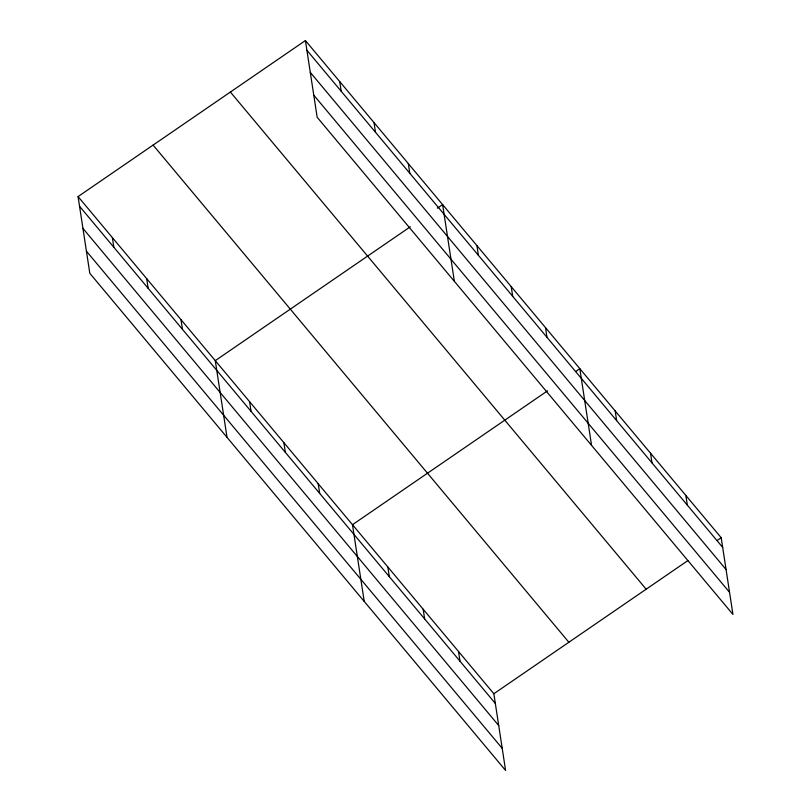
<?xml version="1.0" encoding="UTF-8"?>
<svg xmlns="http://www.w3.org/2000/svg" width="811" height="811" viewBox="0 0 811 811"><rect width="100%" height="100%" fill="white"/><g stroke="black" fill="none" stroke-linecap="round" stroke-linejoin="round"><path stroke-width="1.22" d="M78.069 196.586L493.848 693.74L505.588 770.45L89.808 273.297L78.069 196.586L305.412 40.55L721.192 537.703L732.931 614.414L317.152 117.26L305.412 40.55M410.315 226.786L215.28 360.642L227.019 437.352M437.413 208.184L442.624 204.615L454.363 281.326M547.526 390.841L352.481 524.707L364.22 601.417M575.658 371.539L579.824 368.67L591.564 445.381M493.848 693.74L687.85 560.594M717.025 540.572L721.192 537.703M306.903 50.252L722.682 547.415M310.278 72.361L726.058 569.525M313.766 95.151L729.545 592.304M230.395 92.038L646.164 589.202M153.097 145.088L568.866 642.251M79.559 206.288L495.328 703.441M82.935 228.398L498.714 725.551M86.422 251.177L502.202 748.34M685.853 495.45L687.333 505.152M650.513 453.187L651.993 462.899M615.174 410.934L616.654 420.635M545.529 327.654L547.009 337.366M511.224 286.638L512.714 296.35M476.919 245.632L478.409 255.333M408.318 163.599L409.808 173.301M458.509 651.486L459.989 661.188M374.023 122.583L375.503 132.284M423.17 609.223L424.65 618.925M339.718 81.566L341.198 91.268M387.82 566.97L389.31 576.672M318.186 483.691L319.666 493.392M283.88 442.674L285.36 452.376M249.575 401.658L251.065 411.359M180.975 319.625L182.455 329.337M146.669 278.619L148.16 288.321M112.374 237.603L113.854 247.304"/></g></svg>
